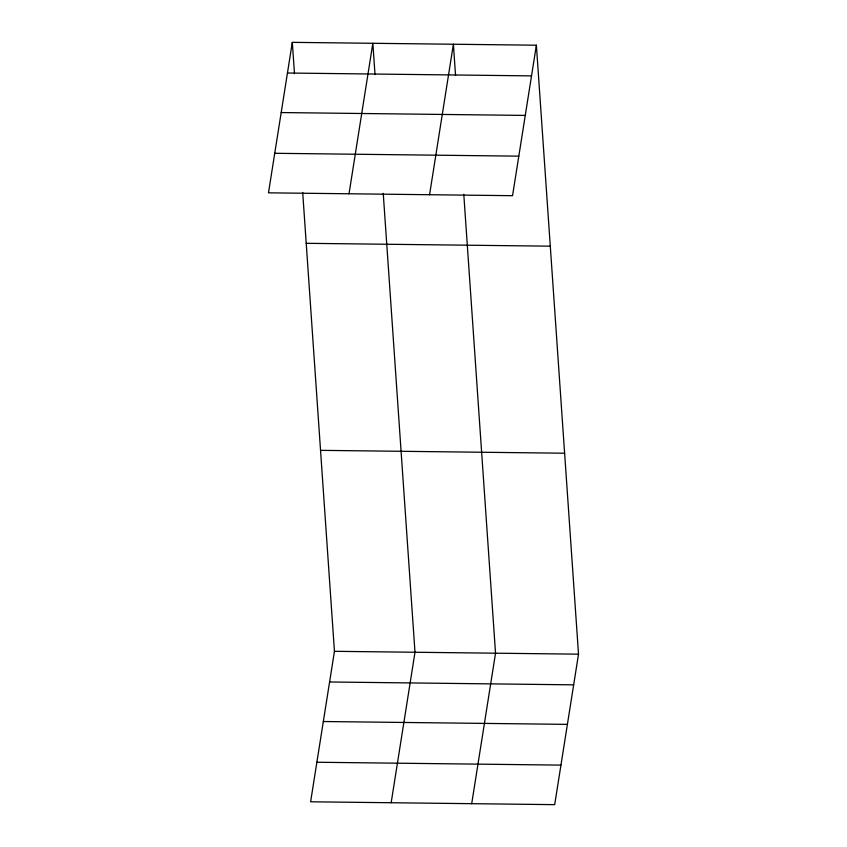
<?xml version="1.0" encoding="UTF-8"?>
<svg xmlns="http://www.w3.org/2000/svg" width="847" height="847" viewBox="0 0 847 847"><rect width="100%" height="100%" fill="white"/><g stroke="black" fill="none" stroke-linecap="round" stroke-linejoin="round"><path stroke-width="1.27" d="M292.31 42.35L268.478 192.83L512.551 195.689L536.384 45.209L292.31 42.35L294.481 73.668M349.017 193.772L372.849 43.292L375.02 74.61M302.697 192.417L334.449 651.311L310.616 801.791L554.69 804.65L578.522 654.17L536.384 45.209M429.567 194.715L453.399 44.235L455.559 75.552M391.166 802.734L414.998 652.254L383.236 193.36M471.705 803.676L495.537 653.196L463.785 194.302M287.451 73.022L531.524 75.881M281.193 112.556L525.256 115.414M274.735 153.296L518.809 156.155M306.212 243.311L550.285 246.17M320.547 450.35L564.621 453.219M334.449 651.311L578.522 654.17M329.599 681.983L573.663 684.842M323.332 721.517L567.405 724.376M316.884 762.247L560.958 765.116"/></g></svg>
